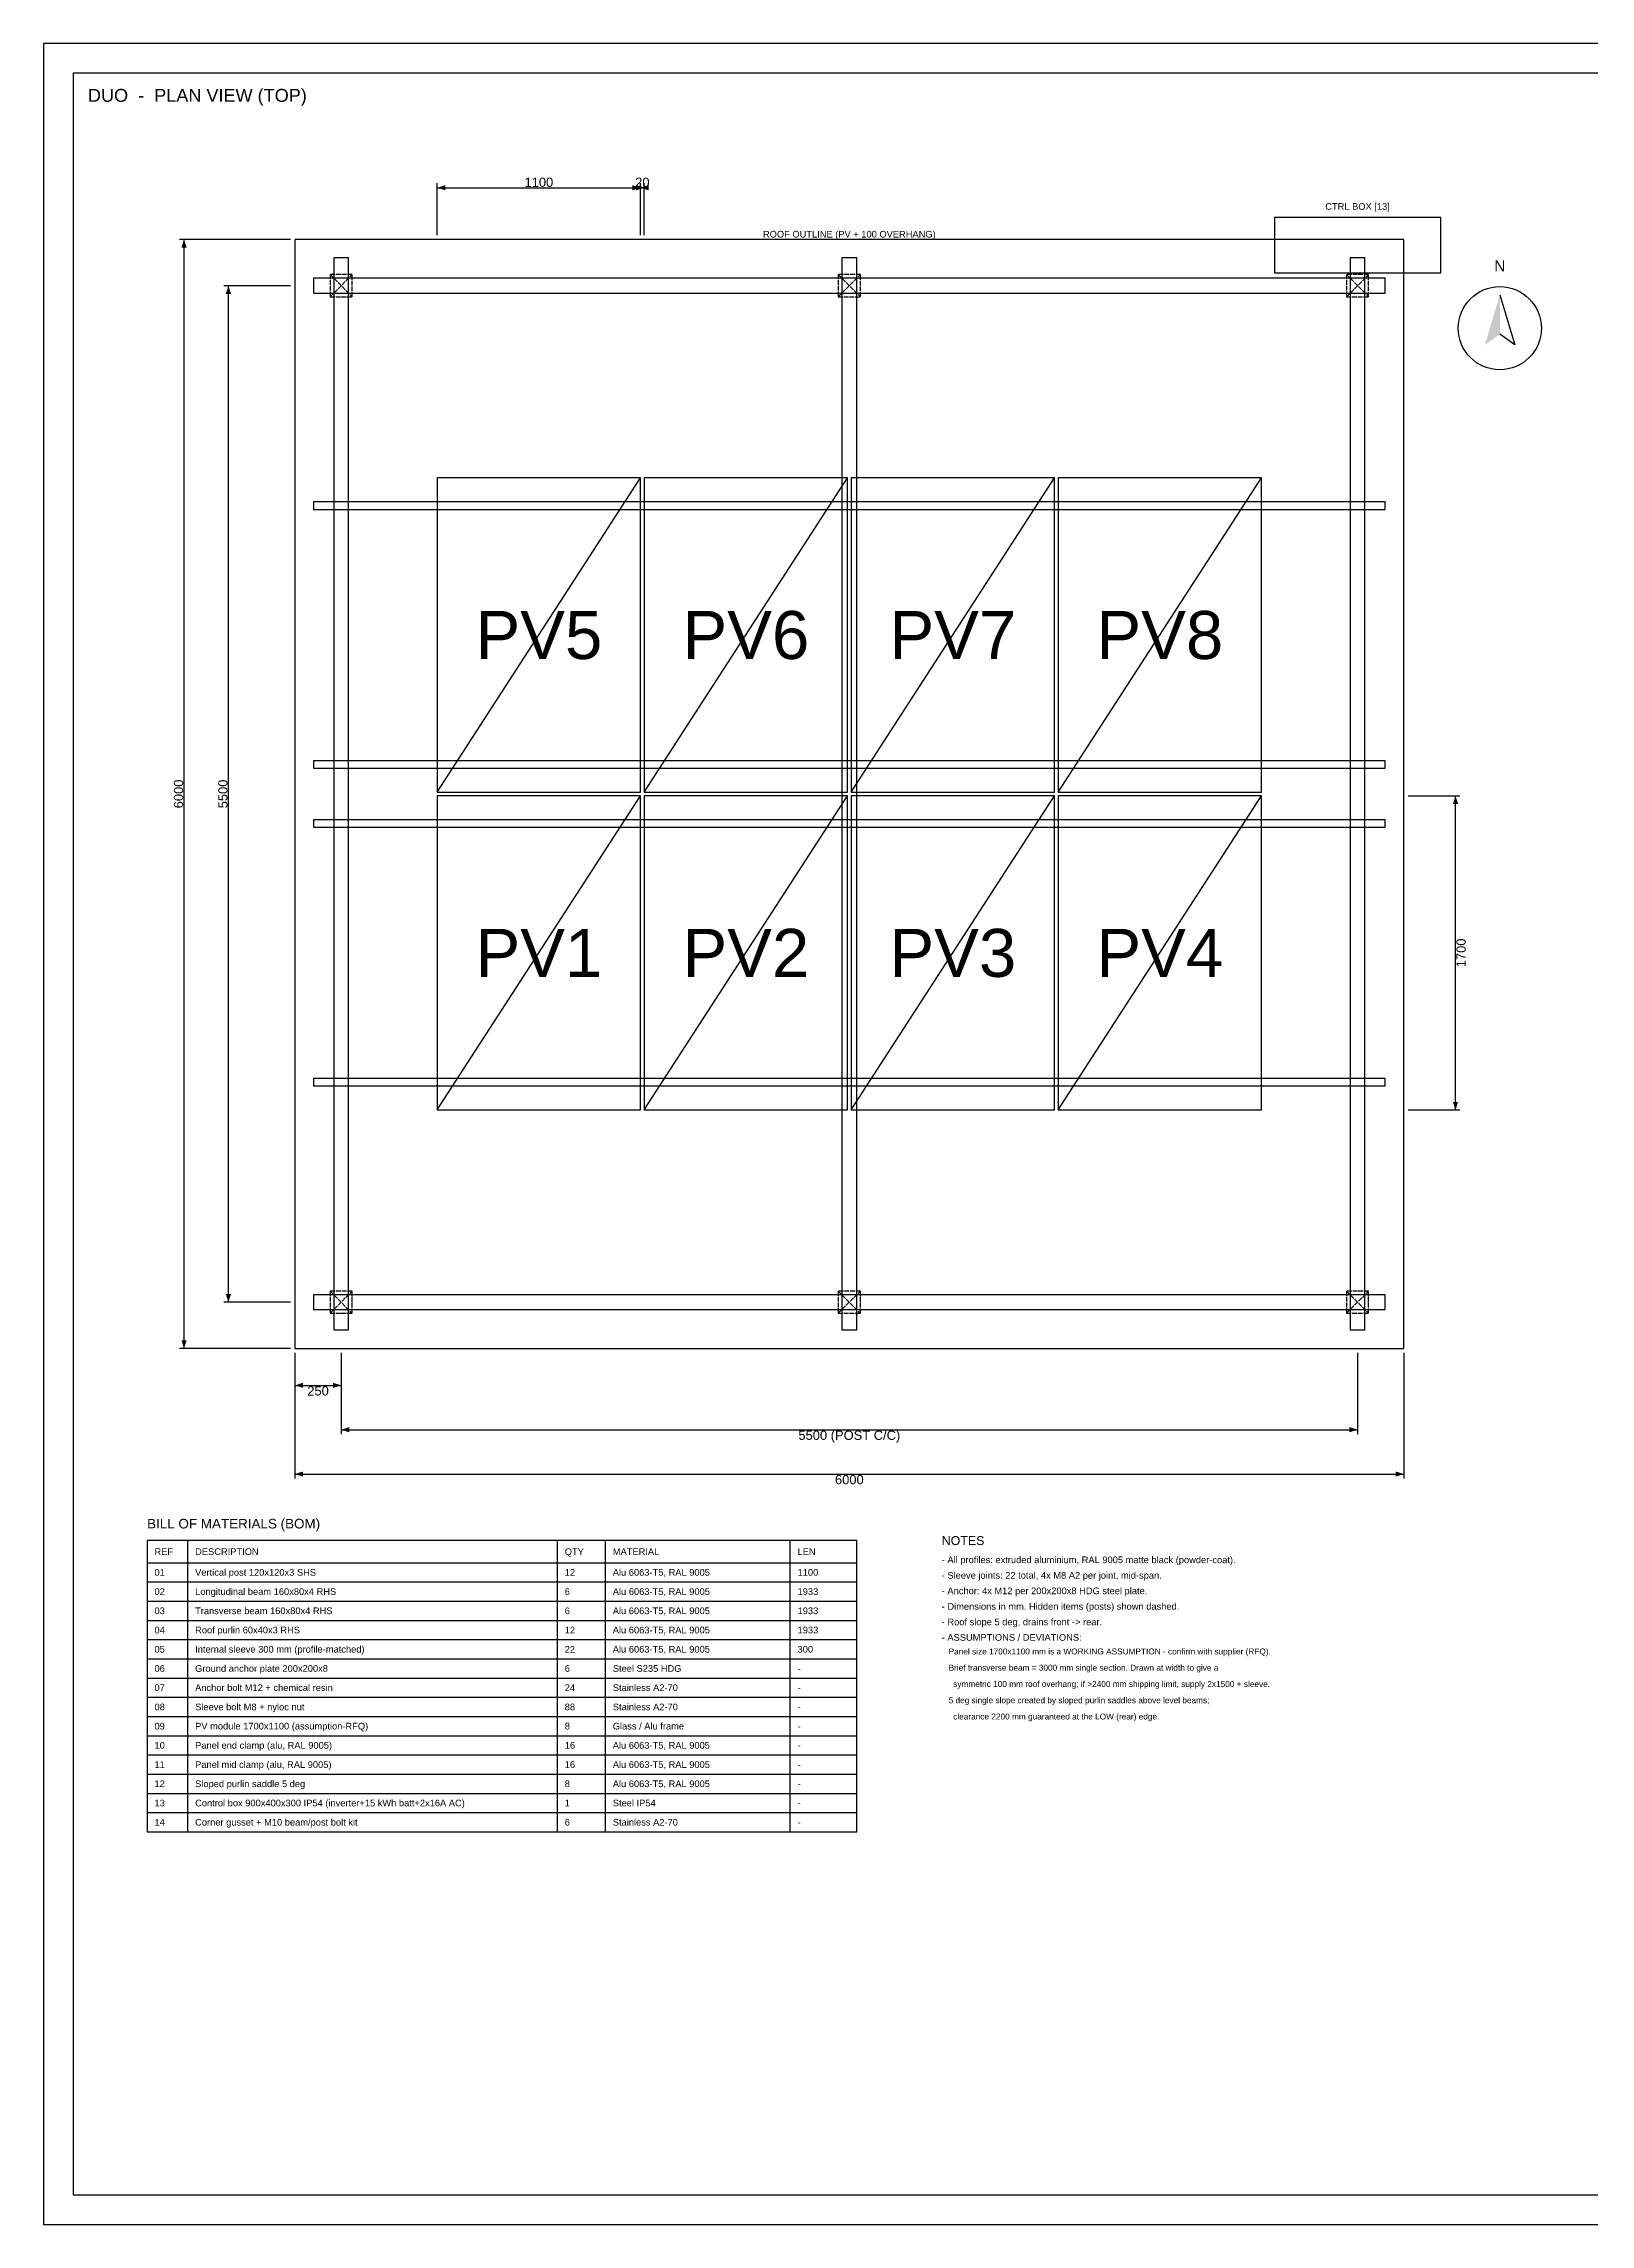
# Model space of a CAD drawing. Header units: millimetres. Extents: x 2 to 839, y 2 to 592.
# Drawn here: x 2 to 420, y 2 to 592 of the extents above; entities that cross this region are included whole.
import ezdxf
from ezdxf.enums import TextEntityAlignment as Align

# ---------------------------------------------------------------- set-up
doc = ezdxf.new("R2010")
doc.units = ezdxf.units.MM
doc.linetypes.add('DASHED', pattern=[1.524, 1.27, -0.254])
for name, color, linetype in [('BORDER', 7, 'CONTINUOUS'), ('CTRLBOX', 30, 'CONTINUOUS'), ('DIM', 8, 'CONTINUOUS'), ('HIDDEN', 252, 'DASHED'), ('PANEL', 4, 'CONTINUOUS'), ('PURLIN', 3, 'CONTINUOUS'), ('ROOF', 6, 'CONTINUOUS'), ('STRUCT', 5, 'CONTINUOUS'), ('TEXT', 7, 'CONTINUOUS'), ('TITLE', 7, 'CONTINUOUS')]:
    doc.layers.add(name, color=color, linetype=linetype)
doc.styles.add('ARIAL', font='arial.ttf')

msp = doc.modelspace()

# ---------------------------------------------------------------- linework, layer by layer
at = {"layer": 'BORDER'}
for points in [[(2, 2), (839, 2), (839, 592), (2, 592)], [(10, 10), (831, 10), (831, 584), (10, 584)]]:
    msp.add_lwpolyline(points, close=True, dxfattribs=at)
at = {"layer": 'CTRLBOX'}
msp.add_lwpolyline([(335, 530), (380, 530), (380, 545), (335, 545)], close=True, dxfattribs=at)
at = {"layer": 'DIM'}
for p, q in [((108.5, 540.2), (108.5, 554.2)), ((108.5, 553), (163.5, 553)), ((163.5, 540.2), (163.5, 554.2)), ((163.5, 540.2), (163.5, 554.2)), ((163.5, 553), (164.5, 553)), ((164.5, 540.2), (164.5, 554.2)), ((68.8, 539), (38.8, 539)), ((40, 239), (40, 539)), ((68.8, 526.5), (50.8, 526.5)), ((52, 251.5), (52, 526.5)), ((371.2, 388.5), (385.2, 388.5)), ((384, 303.5), (384, 388.5)), ((371.2, 303.5), (385.2, 303.5)), ((68.8, 251.5), (50.8, 251.5)), ((68.8, 239), (38.8, 239)), ((70, 237.8), (70, 203.8)), ((70, 237.8), (70, 227.8)), ((82.5, 237.8), (82.5, 215.8)), ((82.5, 237.8), (82.5, 227.8)), ((357.5, 237.8), (357.5, 215.8)), ((370, 237.8), (370, 203.8)), ((70, 229), (82.5, 229)), ((82.5, 217), (357.5, 217)), ((70, 205), (370, 205)), ((30, 175.8), (222, 175.8)), ((30, 170.6), (222, 170.6)), ((30, 165.4), (222, 165.4)), ((30, 160.2), (222, 160.2)), ((30, 155), (222, 155)), ((30, 149.8), (222, 149.8)), ((30, 144.6), (222, 144.6)), ((30, 139.4), (222, 139.4)), ((30, 134.2), (222, 134.2)), ((30, 129), (222, 129)), ((30, 123.8), (222, 123.8)), ((30, 118.6), (222, 118.6)), ((30, 113.4), (222, 113.4))]:
    msp.add_line(p, q, dxfattribs=at)
for points in [[(108.5, 553), (110.7, 552.296), (110.7, 553.704)], [(163.5, 553), (161.3, 553.704), (161.3, 552.296)], [(164.5, 553), (162.3, 553.704), (162.3, 552.296)], [(163.5, 553), (165.7, 552.296), (165.7, 553.704)], [(40, 539), (39.296, 536.8), (40.704, 536.8)], [(52, 526.5), (51.296, 524.3), (52.704, 524.3)], [(384, 388.5), (383.296, 386.3), (384.704, 386.3)], [(384, 303.5), (384.704, 305.7), (383.296, 305.7)], [(52, 251.5), (52.704, 253.7), (51.296, 253.7)], [(40, 239), (40.704, 241.2), (39.296, 241.2)], [(70, 229), (72.2, 228.296), (72.2, 229.704)], [(82.5, 229), (80.3, 229.704), (80.3, 228.296)], [(82.5, 217), (84.7, 216.296), (84.7, 217.704)], [(357.5, 217), (355.3, 217.704), (355.3, 216.296)], [(70, 205), (72.2, 204.296), (72.2, 205.704)], [(370, 205), (367.8, 205.704), (367.8, 204.296)]]:
    msp.add_solid(points, dxfattribs=at)
at = {"layer": 'HIDDEN'}
for p, q in [((79.5, 523.5), (85.5, 529.5)), ((79.5, 529.5), (85.5, 523.5)), ((217, 523.5), (223, 529.5)), ((217, 529.5), (223, 523.5)), ((354.5, 523.5), (360.5, 529.5)), ((354.5, 529.5), (360.5, 523.5)), ((79.5, 248.5), (85.5, 254.5)), ((79.5, 254.5), (85.5, 248.5)), ((217, 248.5), (223, 254.5)), ((217, 254.5), (223, 248.5)), ((354.5, 248.5), (360.5, 254.5)), ((354.5, 254.5), (360.5, 248.5))]:
    msp.add_line(p, q, dxfattribs=at)
for points in [[(79.5, 523.5), (85.5, 523.5), (85.5, 529.5), (79.5, 529.5)], [(217, 523.5), (223, 523.5), (223, 529.5), (217, 529.5)], [(354.5, 523.5), (360.5, 523.5), (360.5, 529.5), (354.5, 529.5)], [(79.5, 248.5), (85.5, 248.5), (85.5, 254.5), (79.5, 254.5)], [(217, 248.5), (223, 248.5), (223, 254.5), (217, 254.5)], [(354.5, 248.5), (360.5, 248.5), (360.5, 254.5), (354.5, 254.5)]]:
    msp.add_lwpolyline(points, close=True, dxfattribs=at)
at = {"layer": 'PANEL'}
for p, q in [((108.5, 389.5), (163.5, 474.5)), ((164.5, 389.5), (219.5, 474.5)), ((220.5, 389.5), (275.5, 474.5)), ((276.5, 389.5), (331.5, 474.5)), ((108.5, 303.5), (163.5, 388.5)), ((164.5, 303.5), (219.5, 388.5)), ((220.5, 303.5), (275.5, 388.5)), ((276.5, 303.5), (331.5, 388.5))]:
    msp.add_line(p, q, dxfattribs=at)
for points in [[(108.5, 389.5), (163.5, 389.5), (163.5, 474.5), (108.5, 474.5)], [(164.5, 389.5), (219.5, 389.5), (219.5, 474.5), (164.5, 474.5)], [(220.5, 389.5), (275.5, 389.5), (275.5, 474.5), (220.5, 474.5)], [(276.5, 389.5), (331.5, 389.5), (331.5, 474.5), (276.5, 474.5)], [(108.5, 303.5), (163.5, 303.5), (163.5, 388.5), (108.5, 388.5)], [(164.5, 303.5), (219.5, 303.5), (219.5, 388.5), (164.5, 388.5)], [(220.5, 303.5), (275.5, 303.5), (275.5, 388.5), (220.5, 388.5)], [(276.5, 303.5), (331.5, 303.5), (331.5, 388.5), (276.5, 388.5)]]:
    msp.add_lwpolyline(points, close=True, dxfattribs=at)
at = {"layer": 'PURLIN'}
for points in [[(75, 466), (365, 466), (365, 468), (75, 468)], [(75, 396), (365, 396), (365, 398), (75, 398)], [(75, 380), (365, 380), (365, 382), (75, 382)], [(75, 310), (365, 310), (365, 312), (75, 312)]]:
    msp.add_lwpolyline(points, close=True, dxfattribs=at)
at = {"layer": 'ROOF'}
msp.add_lwpolyline([(70, 239), (370, 239), (370, 539), (70, 539)], close=True, dxfattribs=at)
at = {"layer": 'STRUCT'}
for p, q in [((396, 524), (400.05, 510.5)), ((400.05, 510.5), (396, 513.38))]:
    msp.add_line(p, q, dxfattribs=at)
for points in [[(80.5, 244), (84.5, 244), (84.5, 534), (80.5, 534)], [(218, 244), (222, 244), (222, 534), (218, 534)], [(355.5, 244), (359.5, 244), (359.5, 534), (355.5, 534)], [(75, 524.5), (365, 524.5), (365, 528.5), (75, 528.5)], [(75, 249.5), (365, 249.5), (365, 253.5), (75, 253.5)]]:
    msp.add_lwpolyline(points, close=True, dxfattribs=at)
msp.add_circle((396, 515), 11.25, dxfattribs=at)
msp.add_solid([(396, 524), (391.95, 510.5), (396, 513.38)], dxfattribs=at)
at = {"layer": 'TITLE'}
for p, q in [((41, 108.2), (41, 187)), ((141, 108.2), (141, 187)), ((154, 108.2), (154, 187)), ((204, 108.2), (204, 187)), ((30, 181), (222, 181))]:
    msp.add_line(p, q, dxfattribs=at)
msp.add_lwpolyline([(30, 108.2), (222, 108.2), (222, 187), (30, 187)], close=True, dxfattribs=at)

# ---------------------------------------------------------------- texts
at = {"layer": 'TEXT', "style": 'ARIAL'}
for s, height, p in [('DUO  -  PLAN VIEW (TOP)', 3.5, (14, 578)), ('REF', 1.8, (32, 184)), ('DESCRIPTION', 1.8, (43, 184)), ('QTY', 1.8, (143, 184)), ('MATERIAL', 1.8, (156, 184)), ('LEN', 1.8, (206, 184)), ('NOTES', 2.4, (245, 187)), ('01', 1.8, (32, 178.4)), ('Vertical post 120x120x3 SHS', 1.8, (43, 178.4)), ('12', 1.8, (143, 178.4)), ('Alu 6063-T5, RAL 9005', 1.8, (156, 178.4)), ('1100', 1.8, (206, 178.4)), ('- All profiles: extruded aluminium, RAL 9005 matte black (powder-coat).', 1.8, (245, 181.8)), ('- Sleeve joints: 22 total, 4x M8 A2 per joint, mid-span.', 1.8, (245, 177.6)), ('02', 1.8, (32, 173.2)), ('Longitudinal beam 160x80x4 RHS', 1.8, (43, 173.2)), ('6', 1.8, (143, 173.2)), ('Alu 6063-T5, RAL 9005', 1.8, (156, 173.2)), ('1933', 1.8, (206, 173.2)), ('- Anchor: 4x M12 per 200x200x8 HDG steel plate.', 1.8, (245, 173.4)), ('03', 1.8, (32, 168)), ('Transverse beam 160x80x4 RHS', 1.8, (43, 168)), ('6', 1.8, (143, 168)), ('Alu 6063-T5, RAL 9005', 1.8, (156, 168)), ('1933', 1.8, (206, 168)), ('- Dimensions in mm. Hidden items (posts) shown dashed.', 1.8, (245, 169.2)), ('- Roof slope 5 deg, drains front -> rear.', 1.8, (245, 165)), ('04', 1.8, (32, 162.8)), ('Roof purlin 60x40x3 RHS', 1.8, (43, 162.8)), ('12', 1.8, (143, 162.8)), ('Alu 6063-T5, RAL 9005', 1.8, (156, 162.8)), ('1933', 1.8, (206, 162.8)), ('- ASSUMPTIONS / DEVIATIONS:', 1.8, (245, 160.8)), ('05', 1.8, (32, 157.6)), ('Internal sleeve 300 mm (profile-matched)', 1.8, (43, 157.6)), ('22', 1.8, (143, 157.6)), ('Alu 6063-T5, RAL 9005', 1.8, (156, 157.6)), ('300', 1.8, (206, 157.6)), ('   Panel size 1700x1100 mm is a WORKING ASSUMPTION - confirm with supplier (RFQ).', 1.6, (245, 157)), ('   Brief transverse beam = 3000 mm single section. Drawn at width to give a', 1.6, (245, 152.6)), ('06', 1.8, (32, 152.4)), ('07', 1.8, (32, 147.2)), ('Anchor bolt M12 + chemical resin', 1.8, (43, 147.2)), ('Ground anchor plate 200x200x8', 1.8, (43, 152.4)), ('24', 1.8, (143, 147.2)), ('6', 1.8, (143, 152.4)), ('Steel S235 HDG', 1.8, (156, 152.4)), ('Stainless A2-70', 1.8, (156, 147.2)), ('-', 1.8, (206, 152.4)), ('     symmetric 100 mm roof overhang; if >2400 mm shipping limit, supply 2x1500 + sleeve.', 1.6, (245, 148.2)), ('08', 1.8, (32, 142)), ('Sleeve bolt M8 + nyloc nut', 1.8, (43, 142)), ('88', 1.8, (143, 142)), ('Stainless A2-70', 1.8, (156, 142)), ('-', 1.8, (206, 147.2)), ('-', 1.8, (206, 142)), ('   5 deg single slope created by sloped purlin saddles above level beams;', 1.6, (245, 143.8)), ('09', 1.8, (32, 136.8)), ('PV module 1700x1100 (assumption-RFQ)', 1.8, (43, 136.8)), ('8', 1.8, (143, 136.8)), ('Glass / Alu frame', 1.8, (156, 136.8)), ('-', 1.8, (206, 136.8)), ('     clearance 2200 mm guaranteed at the LOW (rear) edge.', 1.6, (245, 139.4)), ('10', 1.8, (32, 131.6)), ('Panel end clamp (alu, RAL 9005)', 1.8, (43, 131.6)), ('16', 1.8, (143, 131.6)), ('Alu 6063-T5, RAL 9005', 1.8, (156, 131.6)), ('-', 1.8, (206, 131.6)), ('11', 1.8, (32, 126.4)), ('Panel mid clamp (alu, RAL 9005)', 1.8, (43, 126.4)), ('16', 1.8, (143, 126.4)), ('Alu 6063-T5, RAL 9005', 1.8, (156, 126.4)), ('-', 1.8, (206, 126.4)), ('12', 1.8, (32, 121.2)), ('Sloped purlin saddle 5 deg', 1.8, (43, 121.2)), ('8', 1.8, (143, 121.2)), ('Alu 6063-T5, RAL 9005', 1.8, (156, 121.2)), ('-', 1.8, (206, 121.2)), ('13', 1.8, (32, 116)), ('Control box 900x400x300 IP54 (inverter+15 kWh batt+2x16A AC)', 1.8, (43, 116)), ('1', 1.8, (143, 116)), ('Steel IP54', 1.8, (156, 116)), ('-', 1.8, (206, 116)), ('14', 1.8, (32, 110.8)), ('Corner gusset + M10 beam/post bolt kit', 1.8, (43, 110.8)), ('6', 1.8, (143, 110.8)), ('Stainless A2-70', 1.8, (156, 110.8)), ('-', 1.8, (206, 110.8))]:
    msp.add_text(s, height=height, dxfattribs=at).set_placement(p, align=Align.MIDDLE_LEFT)
for s, height, p in [('1100', 2.5, (136, 554.5)), ('20', 2.5, (164, 554.5)), ('PV5', 13, (136, 432)), ('PV6', 13, (192, 432)), ('PV7', 13, (248, 432)), ('PV8', 13, (304, 432)), ('PV1', 13, (136, 346)), ('PV2', 13, (192, 346)), ('PV3', 13, (248, 346)), ('PV4', 13, (304, 346)), ('250', 2.5, (76.25, 227.5)), ('5500 (POST C/C)', 2.5, (220, 215.5)), ('6000', 2.5, (220, 203.5))]:
    msp.add_text(s, height=height, dxfattribs=at).set_placement(p, align=Align.MIDDLE_CENTER)
for s, height, p in [('CTRL BOX [13]', 1.8, (357.5, 546.5)), ('ROOF OUTLINE (PV + 100 OVERHANG)', 1.8, (220, 539)), ('N', 3, (396, 529.45))]:
    msp.add_text(s, height=height, dxfattribs=at).set_placement(p, align=Align.BOTTOM_CENTER)
for s, p in [('6000', (38.5, 389)), ('5500', (50.5, 389)), ('1700', (385.5, 346))]:
    msp.add_text(s, height=2.5, rotation=90, dxfattribs=at).set_placement(p, align=Align.MIDDLE_CENTER)
msp.add_text('BILL OF MATERIALS (BOM)', height=2.6, dxfattribs=at).set_placement((30, 189.5), align=Align.BOTTOM_LEFT)

doc.saveas('drawing.dxf')
